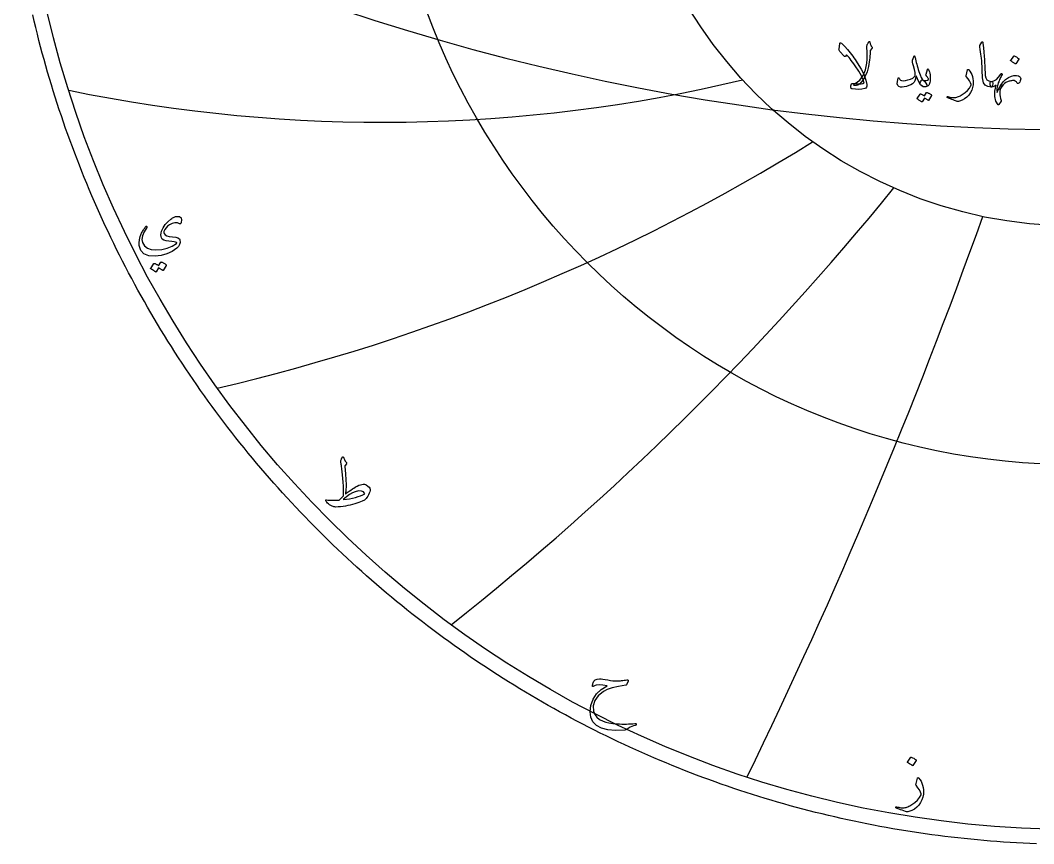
# Model space of a CAD drawing. Header units: millimetres. Extents: x -62 to 62, y -62 to 63.
# Drawn here: x -60.8 to -2.4, y -61.6 to -14.2 of the extents above; entities that cross this region are included whole.
import ezdxf

# ---------------------------------------------------------------- set-up
doc = ezdxf.new("R2010")
doc.units = ezdxf.units.MM
for name, color, linetype in [('CUT_OUTER', 1, 'Continuous'), ('ENGRAVE', 7, 'Continuous'), ('ENGRAVE_FINE', 8, 'Continuous'), ('TEXT', 5, 'Continuous')]:
    doc.layers.add(name, color=color, linetype=linetype)

msp = doc.modelspace()

# ---------------------------------------------------------------- linework, layer by layer
at = {"layer": 'CUT_OUTER'}
msp.add_lwpolyline([(-2.2678, -61.5708), (-2.6455, -61.5557), (-3.0232, -61.5383), (-3.4007, -61.5186), (-3.7781, -61.4966), (-4.1554, -61.4722), (-4.5325, -61.4456), (-4.9094, -61.4166), (-5.2862, -61.3853), (-5.6627, -61.3517), (-6.0391, -61.3158), (-6.4152, -61.2776), (-6.7911, -61.2371), (-7.1667, -61.1943), (-7.542, -61.1491), (-7.9171, -61.1017), (-8.2919, -61.052), (-8.6663, -61), (-9.0404, -60.9456), (-9.4142, -60.889), (-9.7876, -60.8301), (-10.1607, -60.7689), (-10.5334, -60.7054), (-10.9057, -60.6396), (-11.2775, -60.5716), (-11.649, -60.5012), (-12.02, -60.4286), (-12.3906, -60.3537), (-12.7606, -60.2766), (-13.1303, -60.1971), (-13.4994, -60.1154), (-13.868, -60.0315), (-14.2361, -59.9453), (-14.6036, -59.8568), (-14.9706, -59.7661), (-15.3371, -59.6731), (-15.7029, -59.5778), (-16.0682, -59.4804), (-16.4328, -59.3807), (-16.7969, -59.2787), (-17.1603, -59.1745), (-17.5231, -59.0681), (-17.8852, -58.9595), (-18.2466, -58.8486), (-18.6073, -58.7356), (-18.9674, -58.6203), (-19.3267, -58.5028), (-19.6853, -58.3831), (-20.0432, -58.2612), (-20.4003, -58.1372), (-20.7566, -58.0109), (-21.1122, -57.8824), (-21.4669, -57.7518), (-21.8209, -57.619), (-22.174, -57.484), (-22.5263, -57.3469), (-22.8778, -57.2076), (-23.2284, -57.0661), (-23.5781, -56.9225), (-23.9269, -56.7768), (-24.2748, -56.6289), (-24.6218, -56.4789), (-24.9679, -56.3267), (-25.3131, -56.1725), (-25.6573, -56.0161), (-26.0005, -55.8576), (-26.3427, -55.697), (-26.684, -55.5344), (-27.0242, -55.3696), (-27.3635, -55.2027), (-27.7017, -55.0338), (-28.0388, -54.8628), (-28.3749, -54.6897), (-28.71, -54.5146), (-29.0439, -54.3374), (-29.3768, -54.1581), (-29.7085, -53.9769), (-30.0392, -53.7936), (-30.3687, -53.6082), (-30.6971, -53.4209), (-31.0243, -53.2315), (-31.3503, -53.0402), (-31.6752, -52.8468), (-31.9988, -52.6515), (-32.3213, -52.4541), (-32.6425, -52.2548), (-32.9625, -52.0535), (-33.2813, -51.8503), (-33.5988, -51.6451), (-33.9151, -51.438), (-34.2301, -51.2289), (-34.5438, -51.0179), (-34.8562, -50.805), (-35.1672, -50.5902), (-35.477, -50.3734), (-35.7854, -50.1548), (-36.0925, -49.9343), (-36.3982, -49.7119), (-36.7025, -49.4876), (-37.0055, -49.2615), (-37.307, -49.0335), (-37.6072, -48.8037), (-37.906, -48.572), (-38.2033, -48.3385), (-38.4992, -48.1032), (-38.7936, -47.866), (-39.0866, -47.6271), (-39.3781, -47.3864), (-39.6681, -47.1439), (-39.9566, -46.8996), (-40.2436, -46.6535), (-40.5291, -46.4057), (-40.8131, -46.1562), (-41.0955, -45.9049), (-41.3764, -45.6519), (-41.6558, -45.3971), (-41.9335, -45.1407), (-42.2097, -44.8825), (-42.4843, -44.6227), (-42.7573, -44.3612), (-43.0287, -44.098), (-43.2985, -43.8331), (-43.5666, -43.5666), (-43.8331, -43.2985), (-44.098, -43.0287), (-44.3612, -42.7573), (-44.6227, -42.4843), (-44.8825, -42.2097), (-45.1407, -41.9335), (-45.3971, -41.6558), (-45.6519, -41.3764), (-45.9049, -41.0955), (-46.1562, -40.8131), (-46.4057, -40.5291), (-46.6535, -40.2436), (-46.8996, -39.9566), (-47.1439, -39.6681), (-47.3864, -39.3781), (-47.6271, -39.0866), (-47.866, -38.7936), (-48.1032, -38.4992), (-48.3385, -38.2033), (-48.572, -37.906), (-48.8037, -37.6072), (-49.0335, -37.307), (-49.2615, -37.0055), (-49.4876, -36.7025), (-49.7119, -36.3982), (-49.9343, -36.0925), (-50.1548, -35.7854), (-50.3734, -35.477), (-50.5902, -35.1672), (-50.805, -34.8562), (-51.0179, -34.5438), (-51.2289, -34.2301), (-51.438, -33.9151), (-51.6451, -33.5988), (-51.8503, -33.2813), (-52.0535, -32.9625), (-52.2548, -32.6425), (-52.4541, -32.3213), (-52.6515, -31.9988), (-52.8468, -31.6752), (-53.0402, -31.3503), (-53.2315, -31.0243), (-53.4209, -30.6971), (-53.6082, -30.3687), (-53.7936, -30.0392), (-53.9769, -29.7085), (-54.1581, -29.3768), (-54.3374, -29.0439), (-54.5146, -28.71), (-54.6897, -28.3749), (-54.8628, -28.0388), (-55.0338, -27.7017), (-55.2027, -27.3635), (-55.3696, -27.0242), (-55.5344, -26.684), (-55.697, -26.3427), (-55.8576, -26.0005), (-56.0161, -25.6573), (-56.1725, -25.3131), (-56.3267, -24.9679), (-56.4789, -24.6218), (-56.6289, -24.2748), (-56.7768, -23.9269), (-56.9225, -23.5781), (-57.0661, -23.2284), (-57.2076, -22.8778), (-57.3469, -22.5263), (-57.484, -22.174), (-57.619, -21.8209), (-57.7518, -21.4669), (-57.8824, -21.1122), (-58.0109, -20.7566), (-58.1372, -20.4003), (-58.2612, -20.0432), (-58.3831, -19.6853), (-58.5028, -19.3267), (-58.6203, -18.9674), (-58.7356, -18.6073), (-58.8486, -18.2466), (-58.9595, -17.8852), (-59.0681, -17.5231), (-59.1745, -17.1603), (-59.2787, -16.7969), (-59.3807, -16.4328), (-59.4804, -16.0682), (-59.5778, -15.7029), (-59.6731, -15.3371), (-59.7661, -14.9706), (-59.8568, -14.6036), (-59.9453, -14.2361), (-60.0315, -13.868)], dxfattribs=at)
at = {"layer": 'ENGRAVE'}
for radius in [60.75, 39.7663, 26.0306]:
    msp.add_circle((0, 0), radius, dxfattribs=at)
for centre, radius, start, end in [((-39.902, 69.1122), 89.1629, 258.31601, 283.44394), ((-74.9758, 74.9758), 113.2436, 283.047533, 301.89348), ((-137.3944, 79.3247), 163.5573, 308.333769, 320.897734), ((-306.0268, 81.9996), 319.3081, 334.049008, 340.330991)]:
    msp.add_arc(centre, radius, start, end, dxfattribs=at)
at = {"layer": 'ENGRAVE_FINE'}
msp.add_arc((0, 111.8466), 132.3276, 242.809626, 297.190374, dxfattribs=at)
at = {"layer": 'TEXT'}
for points in [[(-12.8494, -17.8095), (-12.7259, -17.8203), (-12.6141, -17.8279), (-12.514, -17.832), (-12.4255, -17.8328), (-12.3485, -17.8305), (-12.2827, -17.8252), (-12.2281, -17.817), (-12.1848, -17.8059), (-12.2299, -17.6123), (-12.3294, -17.3801), (-12.4832, -17.1093), (-12.6914, -16.7999), (-12.7731, -16.6862), (-12.8494, -16.5821), (-12.9204, -16.4877), (-12.986, -16.4029), (-13.0461, -16.328), (-13.1009, -16.2632), (-13.1503, -16.2086), (-13.1943, -16.164), (-13.2482, -16.2574), (-13.2711, -16.2686), (-13.2931, -16.27), (-13.3143, -16.2614), (-13.3345, -16.243), (-13.5824, -15.9772), (-13.6053, -15.9455), (-13.6201, -15.9116), (-13.6268, -15.8754), (-13.6255, -15.837), (-13.5752, -15.5245), (-13.5705, -15.5025), (-13.5635, -15.4867), (-13.5543, -15.4773), (-13.5428, -15.4742), (-13.4894, -15.4973), (-13.4045, -15.5703), (-13.2882, -15.6931), (-13.1405, -15.8658), (-13.0593, -15.964), (-12.981, -16.0611), (-12.9057, -16.1571), (-12.8333, -16.252), (-12.7638, -16.3458), (-12.6972, -16.4384), (-12.6335, -16.5299), (-12.5728, -16.6203), (-12.3476, -16.9896), (-12.1821, -17.3217), (-12.0763, -17.6166), (-12.0303, -17.8741), (-12.0328, -17.9642), (-12.051, -18.0331), (-12.0849, -18.0809), (-12.1345, -18.1077), (-12.3056, -18.1413), (-12.4848, -18.1562), (-12.672, -18.1521), (-12.8674, -18.1292), (-12.8854, -18.1263), (-12.8997, -18.1211), (-12.9105, -18.1137), (-12.9177, -18.1041), (-12.9408, -18.0297), (-12.9455, -17.9613), (-12.9319, -17.8986), (-12.8997, -17.8418), (-12.8858, -17.825), (-12.8728, -17.8139), (-12.8607, -17.8088), (-12.8494, -17.8095)], [(-12.4255, -17.831), (-12.4819, -17.8784), (-12.5432, -17.9127), (-12.6094, -17.9341), (-12.6806, -17.9424), (-12.7215, -17.9401), (-12.7506, -17.9334), (-12.7682, -17.9222), (-12.774, -17.9065), (-12.7686, -17.8863), (-12.7524, -17.8651), (-12.7255, -17.8431), (-12.6878, -17.8202), (-12.4282, -17.6251), (-12.2315, -17.3631), (-12.0977, -17.0341), (-12.0267, -16.6382), (-12.0099, -16.4175), (-12.0025, -16.1972), (-12.0045, -15.9774), (-12.0159, -15.758), (-12.0193, -15.6945), (-12.0186, -15.6439), (-12.0139, -15.6064), (-12.0051, -15.582), (-11.9865, -15.5496), (-11.9701, -15.5209), (-11.956, -15.4957), (-11.9441, -15.4742), (-11.9342, -15.4562), (-11.9261, -15.4418), (-11.9198, -15.4311), (-11.9153, -15.4239), (-11.9063, -15.4147), (-11.8974, -15.4086), (-11.8884, -15.4057), (-11.8794, -15.4059), (-11.8682, -15.4102), (-11.8596, -15.4158), (-11.8538, -15.4228), (-11.8507, -15.4311), (-11.8237, -15.526), (-11.7968, -15.6026), (-11.7698, -15.6608), (-11.7429, -15.7005), (-11.7224, -15.7288), (-11.715, -15.7562), (-11.7206, -15.7827), (-11.7393, -15.8083), (-11.8399, -15.9125), (-11.8382, -16.015), (-11.8403, -16.1213), (-11.8463, -16.2315), (-11.856, -16.3454), (-11.8694, -16.4634), (-11.8861, -16.5857), (-11.9062, -16.7122), (-11.9297, -16.843), (-12.0051, -17.1378), (-12.1129, -17.4008), (-12.253, -17.6318), (-12.4255, -17.831)], [(-5.3981, -15.4382), (-5.3911, -15.4275), (-5.3846, -15.4203), (-5.3786, -15.4167), (-5.3729, -15.4167), (-5.3644, -15.4214), (-5.3568, -15.4356), (-5.35, -15.4591), (-5.3442, -15.4921), (-5.3146, -15.7605), (-5.2903, -16.0086), (-5.2715, -16.2365), (-5.258, -16.4442), (-5.2493, -16.6218), (-5.2414, -16.781), (-5.2341, -16.9218), (-5.2274, -17.0442), (-5.2217, -17.1482), (-5.2171, -17.2337), (-5.2136, -17.3009), (-5.2113, -17.3496), (-5.1794, -17.4955), (-5.1089, -17.6029), (-4.9997, -17.6716), (-4.852, -17.7017), (-4.8109, -17.7125), (-4.7846, -17.7376), (-4.7732, -17.7771), (-4.7766, -17.831), (-4.7934, -17.9159), (-4.8116, -17.9765), (-4.8311, -18.0129), (-4.852, -18.025), (-5.0599, -17.9976), (-5.2131, -17.9154), (-5.3114, -17.7785), (-5.355, -17.5867), (-5.3618, -17.495), (-5.368, -17.403), (-5.3735, -17.3109), (-5.3783, -17.2185), (-5.3827, -17.1258), (-5.3869, -17.033), (-5.3908, -16.9399), (-5.3945, -16.8466), (-5.4012, -16.6686), (-5.4107, -16.5084), (-5.4228, -16.366), (-5.4376, -16.2412), (-5.4551, -16.1214), (-5.4753, -15.9938), (-5.4982, -15.8583), (-5.5238, -15.7149), (-5.5272, -15.6891), (-5.5265, -15.6655), (-5.5218, -15.6442), (-5.5131, -15.6251)], [(-9.2459, -16.3221), (-9.2253, -16.4163), (-9.2028, -16.512), (-9.1786, -16.6094), (-9.1525, -16.7083), (-9.1247, -16.8092), (-9.095, -16.9126), (-9.0636, -17.0185), (-9.0304, -17.1268), (-8.9632, -17.3217), (-8.9019, -17.4681), (-8.8465, -17.566), (-8.7968, -17.6154), (-8.7535, -17.6449), (-8.7097, -17.6864), (-8.6655, -17.7401), (-8.6208, -17.8059), (-8.5786, -17.8874), (-8.5669, -17.9487), (-8.5858, -17.9898), (-8.6352, -18.0107), (-8.7948, -17.9945), (-8.936, -17.8885), (-9.0589, -17.6927), (-9.1633, -17.4071), (-9.1655, -17.4024), (-9.1687, -17.399), (-9.1727, -17.397), (-9.1777, -17.3963), (-9.1813, -17.397), (-9.1848, -17.399), (-9.1884, -17.4024), (-9.192, -17.4071), (-9.2021, -17.4533), (-9.2145, -17.5023), (-9.2291, -17.5539), (-9.2459, -17.6083), (-9.2643, -17.6597), (-9.2836, -17.7026), (-9.3039, -17.7369), (-9.325, -17.7628), (-9.4009, -17.829), (-9.4956, -17.8876), (-9.6092, -17.9386), (-9.7417, -17.9819), (-9.8764, -18.014), (-9.9932, -18.0277), (-10.092, -18.023), (-10.1728, -17.9999), (-10.242, -17.9419), (-10.2734, -17.84), (-10.2672, -17.694), (-10.2231, -17.5041), (-10.2189, -17.4978), (-10.2133, -17.4933), (-10.2063, -17.4906), (-10.198, -17.4897), (-10.1881, -17.4908), (-10.18, -17.4942), (-10.1737, -17.4998), (-10.1693, -17.5077), (-10.1522, -17.5474), (-10.1333, -17.5804), (-10.1127, -17.6067), (-10.0902, -17.6262), (-10.0202, -17.6523), (-9.9249, -17.6586), (-9.8046, -17.6451), (-9.6591, -17.6119), (-9.5039, -17.562), (-9.3833, -17.5059), (-9.2973, -17.4434), (-9.2459, -17.3747), (-9.2374, -17.3051), (-9.2513, -17.1861), (-9.2877, -17.0177), (-9.3465, -16.7999), (-9.3748, -16.6852), (-9.3914, -16.5924), (-9.3964, -16.5217), (-9.3896, -16.473), (-9.3214, -16.2789), (-9.314, -16.2585), (-9.3061, -16.2439), (-9.2978, -16.2352), (-9.289, -16.2322), (-9.2783, -16.2379), (-9.2675, -16.2547), (-9.2567, -16.2828), (-9.2459, -16.3221)], [(-3.5694, -16.2358), (-3.5649, -16.2313), (-3.5586, -16.2287), (-3.5505, -16.2278), (-3.5406, -16.2287), (-3.4708, -16.2569), (-3.405, -16.2915), (-3.3433, -16.3324), (-3.2856, -16.3795), (-3.2799, -16.3867), (-3.2775, -16.3939), (-3.2782, -16.4011), (-3.282, -16.4083), (-3.4508, -16.6813), (-3.4571, -16.6878), (-3.4652, -16.6894), (-3.4751, -16.6861), (-3.4868, -16.6777), (-3.4969, -16.6706), (-3.5128, -16.6598), (-3.5346, -16.6454), (-3.5622, -16.6274), (-3.5961, -16.6059), (-3.6368, -16.5807), (-3.6841, -16.552), (-3.7382, -16.5197), (-3.7454, -16.5143), (-3.749, -16.5089), (-3.749, -16.5035), (-3.7454, -16.4981)], [(-8.5202, -17.4825), (-8.5413, -17.4473), (-8.5615, -17.4169), (-8.5808, -17.3916), (-8.5992, -17.3711), (-8.6125, -17.3536), (-8.6199, -17.3334), (-8.6215, -17.3105), (-8.6172, -17.2849), (-8.5417, -17.0119), (-8.5312, -16.9881), (-8.5175, -16.9813), (-8.5007, -16.9917), (-8.4807, -17.0191), (-8.4506, -17.0772), (-8.425, -17.1475), (-8.4039, -17.2299), (-8.3873, -17.3244), (-8.3776, -17.4152), (-8.3738, -17.5041), (-8.3758, -17.5912), (-8.3837, -17.6765), (-8.3965, -17.7509), (-8.4133, -17.8157), (-8.4342, -17.8712), (-8.4591, -17.9172), (-8.4899, -17.9514), (-8.5319, -17.9783), (-8.5851, -17.9981), (-8.6495, -18.0107), (-8.7155, -18.0131), (-8.7771, -18.0026), (-8.8341, -17.979), (-8.8866, -17.9424), (-8.9273, -17.8959), (-8.9486, -17.8427), (-8.9506, -17.7827), (-8.9334, -17.716), (-8.9057, -17.6615), (-8.8732, -17.6271), (-8.8357, -17.613), (-8.7932, -17.619), (-8.6953, -17.6426), (-8.61, -17.6451), (-8.5373, -17.6265), (-8.4771, -17.5867), (-8.4757, -17.5762), (-8.4825, -17.5553), (-8.4973, -17.5241), (-8.5202, -17.4825)], [(-6.2244, -17.0226), (-6.2224, -17.0161), (-6.2199, -17.011), (-6.217, -17.0072), (-6.2136, -17.0047), (-6.2035, -17.0038), (-6.1912, -17.0083), (-6.1766, -17.0182), (-6.1598, -17.0334), (-6.0942, -17.1113), (-6.0376, -17.2014), (-5.99, -17.3036), (-5.9514, -17.4178), (-5.9213, -17.5409), (-5.9029, -17.6622), (-5.8961, -17.7816), (-5.9011, -17.8993), (-5.933, -18.0542), (-5.9855, -18.2029), (-6.0587, -18.3452), (-6.1526, -18.4813), (-6.2648, -18.6046), (-6.3933, -18.7049), (-6.5379, -18.7824), (-6.6987, -18.837), (-6.7418, -18.8462), (-6.7849, -18.8487), (-6.828, -18.8444), (-6.8711, -18.8334), (-6.9705, -18.7987), (-7.0602, -18.7665), (-7.1402, -18.7367), (-7.2106, -18.7094), (-7.2711, -18.6846), (-7.3216, -18.6623), (-7.3619, -18.6424), (-7.3921, -18.625), (-7.3984, -18.6196), (-7.4028, -18.6142), (-7.4055, -18.6088), (-7.4064, -18.6035), (-7.4058, -18.5965), (-7.4037, -18.59), (-7.4004, -18.5839), (-7.3957, -18.5783), (-7.3896, -18.574), (-7.3822, -18.572), (-7.3734, -18.5722), (-7.3633, -18.5747), (-7.3018, -18.5912), (-7.243, -18.6048), (-7.1868, -18.6155), (-7.1334, -18.6232), (-7.0822, -18.628), (-7.0328, -18.6299), (-6.9852, -18.6289), (-6.9394, -18.625), (-6.8937, -18.6177), (-6.8464, -18.6066), (-6.7976, -18.5917), (-6.7472, -18.5729), (-6.6952, -18.5501), (-6.6416, -18.5231), (-6.5865, -18.4917), (-6.5298, -18.4562), (-6.3706, -18.3416), (-6.2343, -18.2172), (-6.1209, -18.083), (-6.0304, -17.9388), (-6.0246, -17.9271), (-6.0214, -17.9136), (-6.021, -17.8984), (-6.0232, -17.8813), (-6.061, -17.7805), (-6.1202, -17.6684), (-6.2011, -17.5452), (-6.3035, -17.4107), (-6.308, -17.4021), (-6.3107, -17.3945), (-6.3115, -17.3878), (-6.3107, -17.3819)], [(-4.2772, -17.9963), (-4.3167, -18.0812), (-4.3454, -18.1705), (-4.3634, -18.2644), (-4.3706, -18.3627), (-4.3674, -18.4651), (-4.3544, -18.5711), (-4.3315, -18.6807), (-4.2987, -18.7939), (-4.2947, -18.8089), (-4.2933, -18.8217), (-4.2947, -18.8323), (-4.2987, -18.8406), (-4.4281, -19.0238), (-4.44, -19.0371), (-4.4505, -19.0445), (-4.4597, -19.046), (-4.4676, -19.0418), (-4.5906, -18.8309), (-4.6508, -18.572), (-4.6481, -18.2651), (-4.5825, -17.9101), (-4.6452, -17.9604), (-4.711, -17.9963), (-4.7799, -18.0178), (-4.852, -18.025), (-4.8675, -18.0203), (-4.8816, -18.0062), (-4.8944, -17.9826), (-4.9059, -17.9496), (-4.9124, -17.9297), (-4.9176, -17.9096), (-4.9214, -17.8893), (-4.9239, -17.8687), (-4.9256, -17.8482), (-4.9274, -17.8279), (-4.9292, -17.8078), (-4.931, -17.7879), (-4.9288, -17.7515), (-4.9149, -17.725), (-4.8893, -17.7084), (-4.852, -17.7017), (-4.7054, -17.6689), (-4.5673, -17.5885), (-4.4377, -17.4605), (-4.3167, -17.2849), (-4.3003, -17.2627), (-4.2834, -17.2499), (-4.2662, -17.2465), (-4.2484, -17.2526), (-4.2354, -17.264), (-4.2287, -17.2768), (-4.2282, -17.291), (-4.234, -17.3065), (-4.2658, -17.3626), (-4.2965, -17.4196), (-4.326, -17.4776), (-4.3544, -17.5364), (-4.3817, -17.5961), (-4.4078, -17.6568), (-4.4329, -17.7183), (-4.4568, -17.7807), (-4.5098, -17.9507), (-4.5394, -18.0978), (-4.5457, -18.2219), (-4.5287, -18.3232), (-4.5271, -18.3264), (-4.526, -18.3286), (-4.5253, -18.33), (-4.5251, -18.3304), (-4.5248, -18.33), (-4.5242, -18.3286), (-4.523, -18.3264), (-4.5215, -18.3232), (-4.4996, -18.2717), (-4.477, -18.2213), (-4.4538, -18.172), (-4.4299, -18.1238), (-4.405, -18.0766), (-4.3791, -18.03), (-4.352, -17.984), (-4.3239, -17.9388), (-4.3034, -17.9074), (-4.2852, -17.8885), (-4.2693, -17.8822), (-4.2556, -17.8885), (-4.2489, -17.902), (-4.2502, -17.9244), (-4.2596, -17.9559), (-4.2772, -17.9963)], [(-3.3718, -17.8023), (-3.4183, -17.7295), (-3.4787, -17.6801), (-3.553, -17.6541), (-3.6412, -17.6514), (-3.6913, -17.6578), (-3.7409, -17.6662), (-3.7901, -17.6766), (-3.8388, -17.6891), (-3.8871, -17.704), (-3.935, -17.7219), (-3.9823, -17.7427), (-4.0293, -17.7663), (-4.1096, -17.8202), (-4.1855, -17.8957), (-4.257, -17.9927), (-4.3239, -18.1112), (-4.343, -18.138), (-4.3607, -18.1535), (-4.3771, -18.1577), (-4.3921, -18.1508), (-4.4047, -18.1368), (-4.4101, -18.1202), (-4.4083, -18.1009), (-4.3993, -18.0789), (-4.3856, -18.0499), (-4.3733, -18.0241), (-4.3623, -18.0014), (-4.3526, -17.9819), (-4.3441, -17.9653), (-4.3364, -17.9514), (-4.3297, -17.9401), (-4.3239, -17.9316), (-4.2711, -17.8521), (-4.217, -17.7789), (-4.1615, -17.712), (-4.1047, -17.6514), (-4.0466, -17.5968), (-3.987, -17.5481), (-3.9262, -17.5052), (-3.864, -17.4681), (-3.7043, -17.3956), (-3.5559, -17.3577), (-3.4187, -17.3543), (-3.2927, -17.3855), (-3.2391, -17.4127), (-3.2002, -17.4475), (-3.1762, -17.4899), (-3.167, -17.54), (-3.1724, -17.6083), (-3.1922, -17.6729), (-3.2263, -17.734), (-3.2748, -17.7915), (-3.3064, -17.8164), (-3.3332, -17.8265), (-3.3549, -17.8218), (-3.3718, -17.8023)], [(-8.5849, -18.3448), (-8.5804, -18.3403), (-8.5741, -18.3376), (-8.566, -18.3367), (-8.5561, -18.3376), (-8.5207, -18.3508), (-8.4865, -18.3654), (-8.4534, -18.3814), (-8.4214, -18.3987), (-8.3903, -18.4175), (-8.3599, -18.4382), (-8.3301, -18.4606), (-8.301, -18.4849), (-8.2954, -18.4923), (-8.2929, -18.5002), (-8.2936, -18.5085), (-8.2974, -18.5172), (-8.4699, -18.7903), (-8.4746, -18.7939), (-8.4816, -18.7939), (-8.4908, -18.7903), (-8.5022, -18.7831), (-8.5101, -18.7765), (-8.5229, -18.7674), (-8.5406, -18.7558), (-8.5633, -18.7418), (-8.5911, -18.725), (-8.6244, -18.7054), (-8.663, -18.6828), (-8.707, -18.6573), (-8.8435, -18.8693), (-8.8498, -18.8758), (-8.8579, -18.8774), (-8.8678, -18.874), (-8.8795, -18.8657), (-8.8896, -18.8585), (-8.9055, -18.8478), (-8.9273, -18.8334), (-8.9549, -18.8154), (-8.9888, -18.7939), (-9.0295, -18.7687), (-9.0768, -18.74), (-9.131, -18.7076), (-9.1366, -18.7023), (-9.139, -18.6969), (-9.1384, -18.6915), (-9.1345, -18.6861), (-8.9585, -18.4238), (-8.954, -18.4193), (-8.9477, -18.4166), (-8.9396, -18.4157), (-8.9298, -18.4166), (-8.8997, -18.4264), (-8.8705, -18.4377), (-8.8422, -18.4506), (-8.8148, -18.4651), (-8.7883, -18.481), (-8.7627, -18.4979), (-8.738, -18.516), (-8.7142, -18.5352)], [(-51.5842, -25.8877), (-51.7083, -25.8463), (-51.8467, -25.8446), (-51.9995, -25.8827), (-52.1667, -25.9606), (-52.2728, -26.0348), (-52.3612, -26.1234), (-52.4319, -26.2264), (-52.4848, -26.3438), (-52.4901, -26.3673), (-52.4906, -26.3917), (-52.4862, -26.4171), (-52.4771, -26.4434), (-52.4163, -26.5253), (-52.3143, -26.5871), (-52.171, -26.6288), (-51.9866, -26.6504), (-51.8046, -26.6698), (-51.6724, -26.705), (-51.59, -26.756), (-51.5574, -26.8228), (-51.5538, -26.9627), (-51.5814, -27.0872), (-51.64, -27.1965), (-51.7299, -27.2904), (-52.0151, -27.4851), (-52.3191, -27.6285), (-52.6417, -27.7208), (-52.983, -27.7617), (-53.3557, -27.7359), (-53.6345, -27.6238), (-53.8194, -27.4254), (-53.9104, -27.1409), (-53.9157, -26.9847), (-53.8932, -26.8152), (-53.8429, -26.6322), (-53.7648, -26.4358), (-53.7376, -26.3811), (-53.7097, -26.3285), (-53.6811, -26.2777), (-53.6517, -26.2288), (-53.6214, -26.1816), (-53.5899, -26.1359), (-53.5572, -26.0916), (-53.5234, -26.0487), (-53.5051, -26.031), (-53.4889, -26.0238), (-53.4745, -26.0271), (-53.462, -26.041), (-53.4551, -26.0583), (-53.4534, -26.0755), (-53.457, -26.0928), (-53.4659, -26.11), (-53.6235, -26.3639), (-53.7169, -26.5929), (-53.7461, -26.7969), (-53.7111, -26.9761), (-53.5986, -27.1648), (-53.4333, -27.298), (-53.2153, -27.3756), (-52.9447, -27.3977), (-52.5979, -27.3701), (-52.2855, -27.299), (-52.0077, -27.1842), (-51.7643, -27.0259), (-51.7497, -27.0125), (-51.7442, -26.9991), (-51.7478, -26.9857), (-51.7605, -26.9723), (-51.812, -26.9474), (-51.9013, -26.9263), (-52.0285, -26.909), (-52.1936, -26.8956), (-52.3615, -26.875), (-52.4896, -26.8362), (-52.578, -26.7792), (-52.6266, -26.704), (-52.6491, -26.6156), (-52.6553, -26.5229), (-52.6453, -26.4259), (-52.6189, -26.3246), (-52.5334, -26.1256), (-52.4149, -25.9424), (-52.2633, -25.7749), (-52.0786, -25.6233), (-52.0295, -25.5874), (-51.9818, -25.5563), (-51.9356, -25.5299), (-51.8908, -25.5084), (-51.8477, -25.4913), (-51.8065, -25.4787), (-51.7672, -25.4703), (-51.7299, -25.4662), (-51.5837, -25.4799), (-51.4942, -25.5438), (-51.4611, -25.6581), (-51.4846, -25.8226), (-51.5023, -25.8669), (-51.5248, -25.8925), (-51.5521, -25.8995), (-51.5842, -25.8877)], [(-52.6573, -28.099), (-52.6525, -28.0942), (-52.6458, -28.0913), (-52.6371, -28.0903), (-52.6266, -28.0913), (-52.5889, -28.1054), (-52.5524, -28.121), (-52.517, -28.138), (-52.4829, -28.1564), (-52.4497, -28.1766), (-52.4173, -28.1986), (-52.3855, -28.2225), (-52.3545, -28.2484), (-52.3485, -28.2563), (-52.3459, -28.2647), (-52.3466, -28.2736), (-52.3507, -28.2829), (-52.5346, -28.5742), (-52.5397, -28.578), (-52.5471, -28.578), (-52.5569, -28.5742), (-52.5691, -28.5665), (-52.5775, -28.5594), (-52.5912, -28.5497), (-52.6101, -28.5374), (-52.6343, -28.5224), (-52.664, -28.5046), (-52.6994, -28.4836), (-52.7406, -28.4596), (-52.7876, -28.4324), (-52.9332, -28.6585), (-52.9399, -28.6654), (-52.9485, -28.6671), (-52.9591, -28.6635), (-52.9715, -28.6546), (-52.9823, -28.647), (-52.9993, -28.6355), (-53.0225, -28.6201), (-53.052, -28.601), (-53.0881, -28.578), (-53.1315, -28.5512), (-53.182, -28.5205), (-53.2398, -28.486), (-53.2458, -28.4803), (-53.2484, -28.4745), (-53.2477, -28.4688), (-53.2436, -28.463), (-53.0558, -28.1833), (-53.051, -28.1785), (-53.0443, -28.1756), (-53.0357, -28.1746), (-53.0252, -28.1756), (-52.9931, -28.186), (-52.9619, -28.1981), (-52.9317, -28.2119), (-52.9025, -28.2273), (-52.8743, -28.2442), (-52.847, -28.2623), (-52.8206, -28.2816), (-52.7952, -28.3021)], [(-42.3006, -39.5158), (-42.2824, -39.4742), (-42.2662, -39.4373), (-42.2518, -39.4052), (-42.2393, -39.3779), (-42.229, -39.3556), (-42.2211, -39.3386), (-42.2156, -39.3269), (-42.2125, -39.3204), (-42.206, -39.312), (-42.1981, -39.306), (-42.1888, -39.3024), (-42.178, -39.3012), (-42.1691, -39.3027), (-42.1617, -39.307), (-42.1557, -39.3142), (-42.1512, -39.3242), (-42.1311, -39.3731), (-42.1129, -39.4162), (-42.0966, -39.4536), (-42.0822, -39.4852), (-42.0739, -39.4991), (-42.0645, -39.5139), (-42.0538, -39.5297), (-42.042, -39.5465), (-42.0287, -39.5642), (-42.0137, -39.5829), (-41.9971, -39.6026), (-41.9787, -39.6231), (-41.9672, -39.644), (-41.9634, -39.6643), (-41.9672, -39.6842), (-41.9787, -39.7036), (-42.0515, -39.7994), (-42.0614, -39.815), (-42.0678, -39.831), (-42.0709, -39.8476), (-42.0707, -39.8646), (-42.0333, -40.2864), (-42.0094, -40.6282), (-41.9989, -40.8899), (-42.0017, -41.0717), (-42.0057, -41.1396), (-42.0099, -41.2016), (-42.0143, -41.2575), (-42.019, -41.3074), (-42.0239, -41.3516), (-42.029, -41.3903), (-42.0344, -41.4235), (-42.0401, -41.4511), (-41.9254, -41.3635), (-41.8192, -41.2844), (-41.7214, -41.214), (-41.6319, -41.1522), (-41.5511, -41.0988), (-41.4791, -41.0535), (-41.416, -41.0164), (-41.3617, -40.9874), (-41.2652, -40.9443), (-41.1749, -40.9108), (-41.0908, -40.8868), (-41.013, -40.8725), (-40.9718, -40.8713), (-40.9287, -40.8792), (-40.8837, -40.8962), (-40.8367, -40.9223), (-40.7438, -40.9882), (-40.6758, -41.0516), (-40.6327, -41.1127), (-40.6145, -41.1714), (-40.6156, -41.2368), (-40.6307, -41.3103), (-40.6597, -41.392), (-40.7026, -41.4818), (-40.7505, -41.5702), (-40.7946, -41.6437), (-40.8348, -41.7024), (-40.8712, -41.7462), (-40.9459, -41.8015), (-41.0743, -41.8641), (-41.2564, -41.9338), (-41.492, -42.0106), (-41.6234, -42.0487), (-41.7569, -42.0825), (-41.8926, -42.112), (-42.0305, -42.1371), (-42.17, -42.1582), (-42.3107, -42.1754), (-42.4526, -42.1888), (-42.5957, -42.1984), (-42.6481, -42.1879), (-42.6978, -42.1754), (-42.7448, -42.1611), (-42.7893, -42.1448), (-42.8315, -42.1266), (-42.8721, -42.1065), (-42.9111, -42.0844), (-42.9483, -42.0605), (-43.0137, -42.0126), (-43.0681, -41.9647), (-43.1114, -41.9168), (-43.1437, -41.8689), (-43.1615, -41.8291), (-43.1648, -41.8018), (-43.1538, -41.7869), (-43.1284, -41.7845), (-43.0567, -41.793), (-42.9794, -41.7994), (-42.8967, -41.8036), (-42.8084, -41.8056), (-42.7146, -41.8055), (-42.6154, -41.8032), (-42.5106, -41.7988), (-42.4003, -41.7922), (-42.1474, -41.5431), (-42.1427, -41.443), (-42.1402, -41.3419), (-42.1398, -41.2399), (-42.1416, -41.1369), (-42.1453, -41.0327), (-42.1507, -40.9271), (-42.1578, -40.82), (-42.1665, -40.7115), (-42.1763, -40.6041), (-42.1866, -40.5003), (-42.1974, -40.4), (-42.2087, -40.3034), (-42.2199, -40.2101), (-42.2307, -40.1199), (-42.241, -40.0328), (-42.2508, -39.9489), (-42.26, -39.8712), (-42.2685, -39.8028), (-42.2763, -39.7437), (-42.2834, -39.694), (-42.2897, -39.6534), (-42.2954, -39.6217), (-42.3003, -39.5988), (-42.3045, -39.5848), (-42.3071, -39.569), (-42.3074, -39.5523), (-42.3052, -39.5345), (-42.3006, -39.5158)], [(-41.4805, -41.3093), (-41.6288, -41.3709), (-41.7938, -41.4674), (-41.9756, -41.5989), (-42.1742, -41.7654), (-41.9817, -41.7415), (-41.7991, -41.7122), (-41.6263, -41.6774), (-41.4633, -41.637), (-41.3104, -41.5916), (-41.1677, -41.5417), (-41.0354, -41.4872), (-40.9134, -41.4281), (-40.9962, -41.3259), (-41.1184, -41.272), (-41.2798, -41.2665), (-41.4805, -41.3093)], [(-25.7657, -52.2112), (-25.8577, -52.4181), (-25.866, -52.4317), (-25.8759, -52.442), (-25.8871, -52.449), (-25.8998, -52.4526), (-26.325, -52.5196), (-26.6806, -52.602), (-26.9669, -52.6998), (-27.1836, -52.8128), (-27.4876, -53.0607), (-27.6828, -53.333), (-27.7692, -53.6298), (-27.747, -53.951), (-27.6794, -54.1249), (-27.5649, -54.2787), (-27.4035, -54.4123), (-27.1951, -54.5258), (-27.0488, -54.5766), (-26.8665, -54.6178), (-26.6483, -54.6494), (-26.3942, -54.6715), (-26.2591, -54.6779), (-26.1259, -54.682), (-25.9947, -54.6837), (-25.8653, -54.683), (-25.7384, -54.6801), (-25.6143, -54.6753), (-25.4931, -54.6686), (-25.3748, -54.66), (-25.347, -54.658), (-25.325, -54.66), (-25.3087, -54.6657), (-25.2981, -54.6753), (-25.2924, -54.687), (-25.2905, -54.6992), (-25.2924, -54.7119), (-25.2981, -54.7251), (-25.3023, -54.7322), (-25.3072, -54.738), (-25.3129, -54.7427), (-25.3192, -54.7462), (-25.3261, -54.7492), (-25.3331, -54.7524), (-25.3404, -54.7559), (-25.348, -54.7596), (-25.4584, -54.7948), (-25.5559, -54.8315), (-25.6404, -54.8695), (-25.712, -54.9091), (-25.7579, -54.9376), (-25.7997, -54.9618), (-25.8374, -54.9816), (-25.8711, -54.9972), (-25.9002, -55.0092), (-25.9242, -55.0183), (-25.9433, -55.0245), (-25.9573, -55.0279), (-26.4814, -55.0473), (-26.9269, -55.0097), (-27.2938, -54.9151), (-27.5822, -54.7634), (-27.7906, -54.5555), (-27.9137, -54.2959), (-27.9515, -53.9845), (-27.9041, -53.6214), (-27.7786, -53.2557), (-27.5822, -52.9441), (-27.3149, -52.6866), (-26.9767, -52.4832), (-27.2162, -52.4375), (-27.4251, -52.4267), (-27.6033, -52.4509), (-27.7508, -52.5101), (-27.7637, -52.5149), (-27.7757, -52.5177), (-27.7867, -52.5187), (-27.7968, -52.5177), (-27.8052, -52.5146), (-27.8112, -52.5091), (-27.8147, -52.5012), (-27.8159, -52.4909), (-27.8107, -52.4432), (-27.8025, -52.3961), (-27.7915, -52.3494), (-27.7776, -52.3031), (-27.7288, -52.2133), (-27.6512, -52.147), (-27.5448, -52.1041), (-27.4097, -52.0847), (-27.3242, -52.0854), (-27.2172, -52.0952), (-27.0885, -52.1141), (-26.9384, -52.1422), (-26.7834, -52.1702), (-26.6404, -52.1891), (-26.5094, -52.1989), (-26.3903, -52.1997), (-26.3331, -52.1971), (-26.2725, -52.1934), (-26.2085, -52.1885), (-26.1412, -52.1824), (-26.0706, -52.1749), (-25.9966, -52.1656), (-25.9192, -52.1547), (-25.8385, -52.1422), (-25.7923, -52.1407), (-25.7647, -52.1518), (-25.7559, -52.1752), (-25.7657, -52.2112)], [(-9.4953, -56.5966), (-9.4905, -56.5918), (-9.4838, -56.5889), (-9.4752, -56.588), (-9.4646, -56.5889), (-9.3901, -56.6191), (-9.3199, -56.656), (-9.2541, -56.6996), (-9.1925, -56.7499), (-9.1865, -56.7575), (-9.1839, -56.7652), (-9.1846, -56.7729), (-9.1887, -56.7805), (-9.3688, -57.0718), (-9.3755, -57.0787), (-9.3841, -57.0804), (-9.3947, -57.0768), (-9.4071, -57.068), (-9.4179, -57.0603), (-9.4349, -57.0488), (-9.4582, -57.0335), (-9.4876, -57.0143), (-9.5238, -56.9913), (-9.5671, -56.9645), (-9.6177, -56.9338), (-9.6754, -56.8993), (-9.6831, -56.8936), (-9.6869, -56.8878), (-9.6869, -56.8821), (-9.6831, -56.8763)], [(-9.1044, -57.7884), (-9.1022, -57.7815), (-9.0996, -57.776), (-9.0965, -57.7719), (-9.0929, -57.7693), (-9.0821, -57.7683), (-9.0689, -57.7731), (-9.0534, -57.7836), (-9.0354, -57.7999), (-8.9655, -57.883), (-8.9051, -57.9791), (-8.8543, -58.0881), (-8.8131, -58.21), (-8.781, -58.3412), (-8.7614, -58.4706), (-8.7542, -58.598), (-8.7595, -58.7235), (-8.7935, -58.8888), (-8.8495, -59.0473), (-8.9276, -59.1992), (-9.0277, -59.3443), (-9.1475, -59.4758), (-9.2845, -59.5829), (-9.4387, -59.6655), (-9.6102, -59.7237), (-9.6562, -59.7335), (-9.7022, -59.7362), (-9.7482, -59.7316), (-9.7942, -59.7199), (-9.9002, -59.6829), (-9.9959, -59.6485), (-10.0813, -59.6168), (-10.1563, -59.5877), (-10.2209, -59.5612), (-10.2747, -59.5374), (-10.3177, -59.5162), (-10.3499, -59.4976), (-10.3566, -59.4919), (-10.3614, -59.4861), (-10.3642, -59.4804), (-10.3652, -59.4746), (-10.3645, -59.4672), (-10.3623, -59.4602), (-10.3587, -59.4538), (-10.3537, -59.4478), (-10.3472, -59.4432), (-10.3393, -59.4411), (-10.33, -59.4413), (-10.3192, -59.444), (-10.2536, -59.4616), (-10.1908, -59.4761), (-10.131, -59.4874), (-10.0739, -59.4957), (-10.0193, -59.5008), (-9.9666, -59.5029), (-9.9159, -59.5018), (-9.867, -59.4976), (-9.8183, -59.4898), (-9.7678, -59.478), (-9.7158, -59.462), (-9.662, -59.442), (-9.6065, -59.4177), (-9.5494, -59.3889), (-9.4906, -59.3555), (-9.4301, -59.3175), (-9.2603, -59.1953), (-9.1149, -59.0627), (-8.994, -58.9194), (-8.8974, -58.7657), (-8.8912, -58.7532), (-8.8879, -58.7388), (-8.8874, -58.7225), (-8.8898, -58.7043), (-8.93, -58.5968), (-8.9932, -58.4773), (-9.0795, -58.3458), (-9.1887, -58.2023), (-9.1935, -58.1932), (-9.1964, -58.1851), (-9.1973, -58.1779), (-9.1964, -58.1717)]]:
    msp.add_lwpolyline(points, close=True, dxfattribs=at)

doc.saveas('drawing.dxf')
